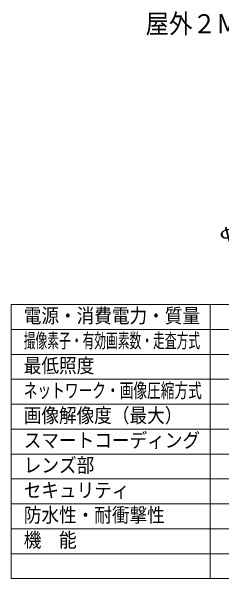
# Model space of a CAD drawing. Units: millimetres on the paper. Extents: x -62 to 64, y -58 to 59.
# Drawn here: x -62.5 to -20.2, y -54.6 to 59.2 of the extents above; entities that cross this region are included whole.
import ezdxf
from ezdxf.enums import TextEntityAlignment as Align

# ---------------------------------------------------------------- set-up
doc = ezdxf.new("R2010")
doc.units = ezdxf.units.MM
for name, color, linetype, lineweight in [('0-0_MOJI1', 7, 'Continuous', 9), ('0-1_WAKU', 4, 'Continuous', 9), ('0-2_SUNPO', 7, 'Continuous', 9)]:
    doc.layers.add(name, color=color, linetype=linetype, lineweight=lineweight)
doc.styles.add('ＭＳ ゴシック', font='')
doc.styles.get('ＭＳ ゴシック').set_extended_font_data('MS Gothic')

msp = doc.modelspace()

# ---------------------------------------------------------------- linework, layer by layer
at = {"layer": '0-1_WAKU', "color": 3}
for p, q in [((-62.5, 0.4), (62.5, 0.4)), ((-62.5, -54.6), (-62.5, 0.4)), ((-22.5, -54.6), (-22.5, 0.4)), ((-62.5, -54.6), (62.5, -54.6))]:
    msp.add_line(p, q, dxfattribs=at)
at = {"layer": '0-1_WAKU'}
for p, q in [((-62.5, -4.6), (62.5, -4.6)), ((-62.5, -9.6), (62.5, -9.6)), ((-62.5, -14.6), (62.5, -14.6)), ((-62.5, -19.6), (62.5, -19.6)), ((62.5, -24.6), (-62.5, -24.6)), ((-62.5, -29.6), (62.5, -29.6)), ((-62.5, -34.6), (62.5, -34.6)), ((-62.5, -39.6), (62.5, -39.6)), ((-62.5, -44.6), (62.5, -44.6)), ((-62.5, -49.6), (62.5, -49.6))]:
    msp.add_line(p, q, dxfattribs=at)

# ---------------------------------------------------------------- texts
at = {"layer": '0-0_MOJI1', "style": 'ＭＳ ゴシック'}
for s, height, width, p in [('屋外２ＭＰ\u3000ドームＡＩカメラ：ＩＲＬＥＤ', 3.849, 0.9, (-35.5, 53.66)), ('電源・消費電力・質量', 2.889, 0.9, (-60, -4.155)), ('撮像素子・有効画素数・走査方式', 2.889, 0.6, (-60, -9.155)), ('最低照度', 2.889, 0.9, (-60, -14.155)), ('ネットワーク・画像圧縮方式', 2.886, 0.7, (-60, -19.155)), ('画像解像度（最大）', 2.889, 0.9, (-60, -24.155)), ('スマートコーディング', 2.889, 0.9, (-60, -29.155)), ('レンズ部', 2.889, 0.9, (-60, -34.155)), ('セキュリティ', 2.889, 0.9, (-60, -39.155)), ('防水性・耐衝撃性', 2.889, 0.9, (-60, -44.155)), ('機\u3000能', 2.889, 0.9, (-60, -49.155))]:
    msp.add_text(s, height=height, dxfattribs=dict(at, width=width)).set_placement(p, align=Align.BOTTOM_LEFT)
at = {"layer": '0-2_SUNPO', "style": 'ＭＳ ゴシック', "width": 1.3}
msp.add_text('φ154', height=2.405, rotation=14.451, dxfattribs=at).set_placement((-20.191, 12.633), align=Align.BOTTOM_LEFT)

doc.saveas('drawing.dxf')
